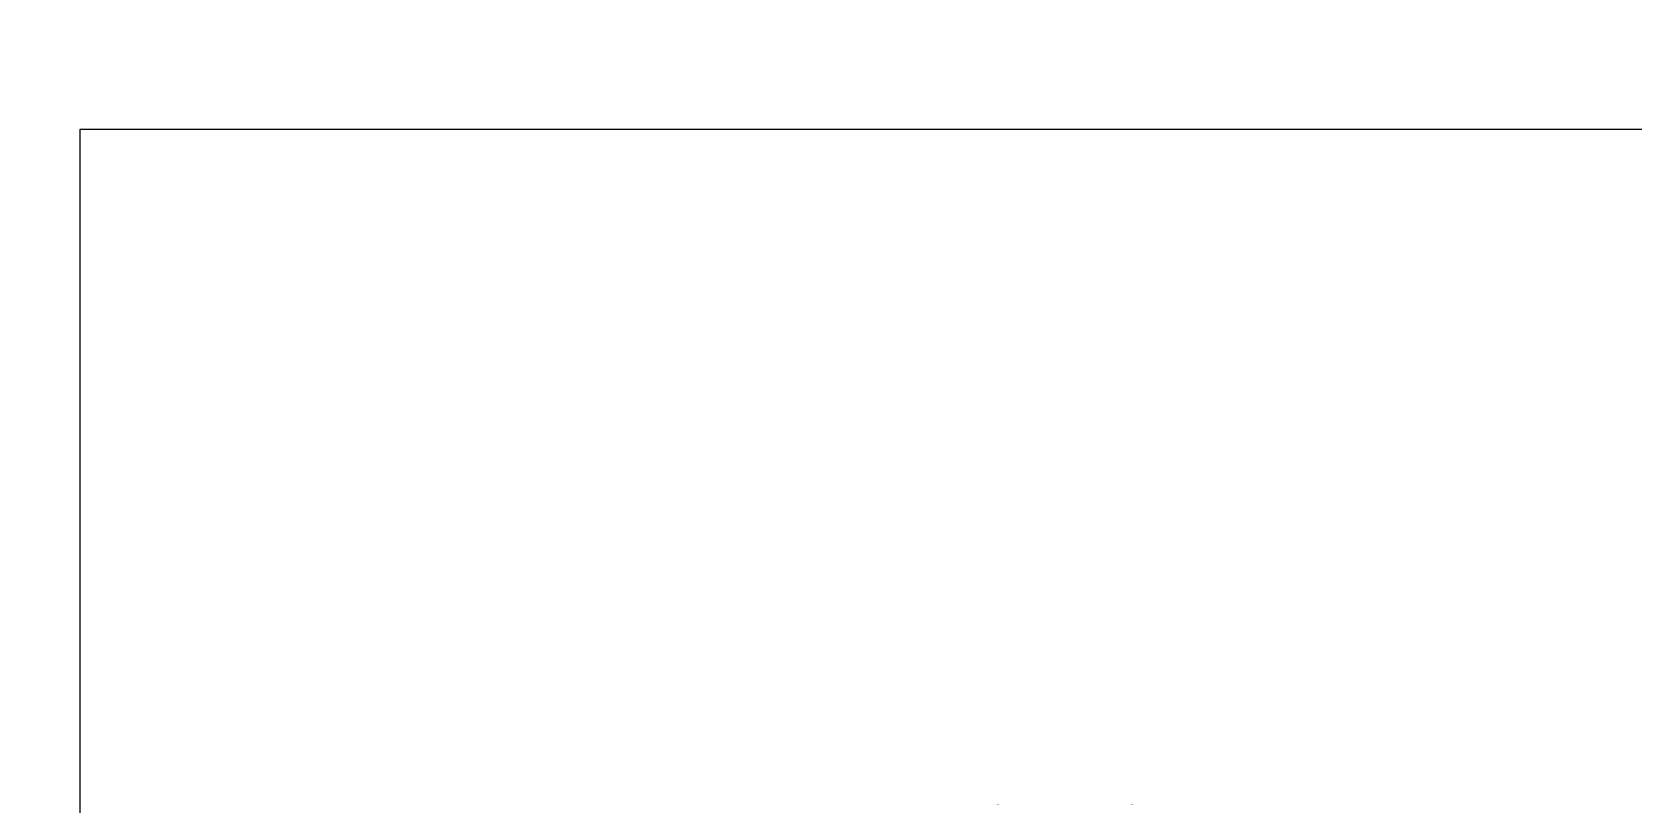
# Model space of a CAD drawing. Extents: x 758840 to 1108724, y -102573 to 143521.
# Drawn here: x 804359 to 805198, y 71789 to 72194 of the extents above; entities that cross this region are included whole.
import ezdxf
from ezdxf.xclip import XClip

# ---------------------------------------------------------------- set-up
doc = ezdxf.new("R2010")
doc.units = 0
doc.header["$LTSCALE"] = 1000
doc.header["$MEASUREMENT"] = 0
for name, color, linetype in [('02电气-设备', 255, 'Continuous'), ('PDF_0', 7, 'Continuous'), ('钢盖板', 6, 'Continuous')]:
    doc.layers.add(name, color=color, linetype=linetype)

# ---------------------------------------------------------------- blocks, each defined once
blk = doc.blocks.new('2500KVA 变压器')
at = {"lineweight": -3}
blk.add_lwpolyline([(0, 0), (2400, 0), (2400, 1500), (0, 1500)], close=True, dxfattribs=at)
at = {"layer": 'PDF_0', "lineweight": 15}
for points in [[(1849.24, 353.32), (1849.21, 353.33), (1849.17, 353.35), (1849.14, 353.36)], [(1919.35, 353.32), (1919.32, 353.33), (1919.28, 353.35), (1919.25, 353.36)]]:
    blk.add_open_spline(points, degree=3, dxfattribs=at)
blk = doc.blocks.new('BD4-PAL0101-LVPM-01')
at = {"layer": '02电气-设备', "color": 5, "ltscale": 5, "rotation": 180}
blk.add_blockref('2500KVA 变压器', (8320759.06, -4137201.09), dxfattribs=at)
blk = doc.blocks.new('A$C675A25EF')
at = {"layer": '钢盖板'}
h = blk.add_hatch(dxfattribs=at)
h.set_pattern_fill('ANSI31', color=8, scale=500)
h.set_pattern_definition([(45, (0, 0), (-561.266, 561.266), [])])
edge = h.paths.add_edge_path()
edge.add_line((17031.33, -23542.03), (-335.1, -23542.03))
edge.add_line((-335.1, -23542.03), (-335.1, -32435.91))
edge.add_line((-335.1, -32435.91), (364.9, -32435.91))
edge.add_line((364.9, -32435.91), (364.9, -24242.03))
edge.add_line((364.9, -24242.03), (17031.33, -24242.03))

msp = doc.modelspace()

# ---------------------------------------------------------------- block references
at = {"layer": '02电气-设备'}
msp.add_blockref('BD4-PAL0101-LVPM-01', (-7513975.04, 4209343.63), dxfattribs=at)
at = {"layer": '钢盖板', "color": 8}
ref = msp.add_blockref('A$C675A25EF', (789811.69, 45785.61), dxfattribs=dict(at, xscale=-1, rotation=180))
XClip(ref).set_block_clipping_path([(-928.670863559, -70942.9526504109), (122721.3291515426, 2298.0898296545)])

doc.saveas('drawing.dxf')
